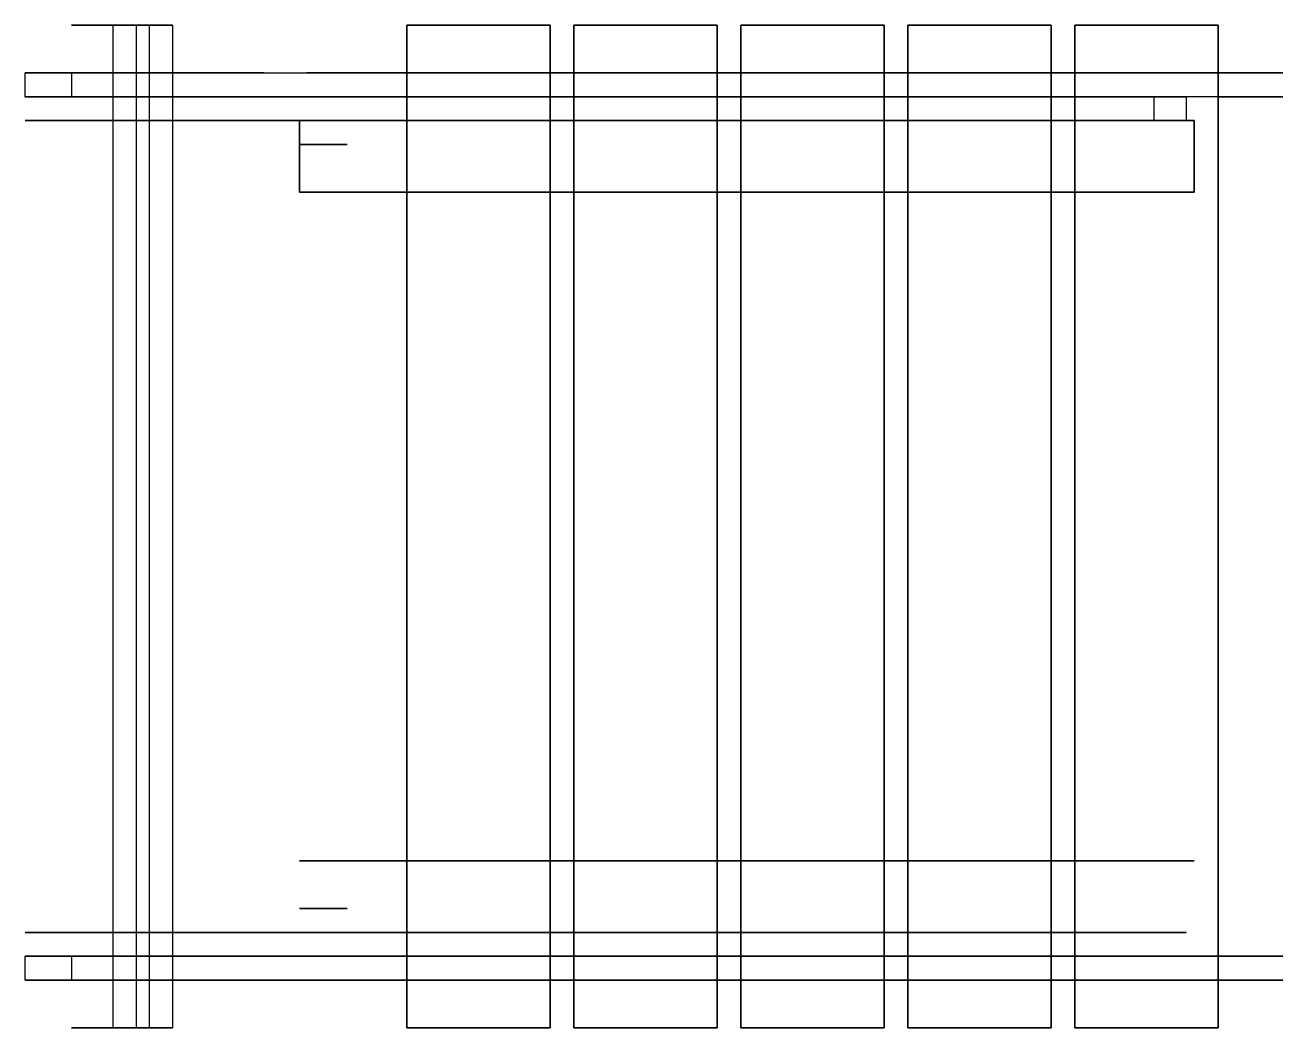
# Model space of a CAD drawing. Extents: x 0 to 52.7, y -3 to 39.
import ezdxf

# ---------------------------------------------------------------- set-up
doc = ezdxf.new("R2010")
doc.units = 0
doc.header["$LTSCALE"] = 50
doc.header["$MEASUREMENT"] = 0
doc.layers.get('0').update_dxf_attribs({"linetype": 'CONTINUOUS'})

msp = doc.modelspace()

# ---------------------------------------------------------------- linework, layer by layer
at = {"extrusion": (0, -1, 0)}
for p, q in [((3.696, 39, 75.728), (5.204, 39, 69.92)), ((4.663, 39, 75.979), (6.172, 39, 70.172)), ((11.5, 4, 44), (11.5, 4, 43.5)), ((11.5, 4, 43.5), (49, 4, 43.5)), ((49, 4, 44), (11.5, 4, 44)), ((11.5, 2, 42), (11.5, 2, 43.5)), ((13.5, 2, 43.5), (13.5, 2, 42)), ((0, 1), (47.33, 1, 42.742)), ((2.984, 1), (48.67, 1, 41.258)), ((50, 0), (52.717, 0)), ((0, -1, 82), (10, -1, 43.5)), ((1.936, -1, 82.503), (11.81, -1, 44.486)), ((10, -1, 43.5), (50, -1)), ((11.81, -1, 44.486), (52.717, -1)), ((1.936, -3, 82.503), (2.904, -3, 82.754)), ((1.936, -3, 82.503), (3.444, -3, 76.695)), ((2.904, -3, 82.754), (4.412, -3, 76.947)), ((3.444, -3, 76.695), (4.412, -3, 76.947)), ((3.696, -3, 75.728), (4.663, -3, 75.979)), ((5.204, -3, 69.92), (6.172, -3, 70.172))]:
    msp.add_line(p, q, dxfattribs=at)
at = {"extrusion": (3.76594e-15, 1, -4.75705e-32)}
for p, q in [((0, 37, 82), (10, 37, 43.5)), ((1.936, 37, 82.503), (11.81, 37, 44.486)), ((10, 37, 43.5), (50, 37)), ((11.81, 37, 44.486), (52.717, 37)), ((50, 36), (52.717, 36)), ((0, 35), (47.33, 35, 42.742)), ((2.984, 35), (48.67, 35, 41.258)), ((11.5, 34, 43.5), (11.5, 34, 42)), ((13.5, 34, 43.5), (13.5, 34, 42)), ((49, 32, 44), (11.5, 32, 44)), ((11.5, 32, 43.5), (49, 32, 43.5))]:
    msp.add_line(p, q, dxfattribs=at)
at = {"extrusion": (-9.7959e-16, -1, -1.62332e-14)}
msp.add_line((4.663, -3, 75.979), (6.172, -3, 70.172), dxfattribs=at)
msp.add_circle((28.735, 24.603, -1), 0.5, dxfattribs=at)
for points in [[(4.412, 39, 76.947), (2.904, 39, 82.754), (1.936, 39, 82.503), (3.444, 39, 76.695)], [(3.696, 39, 75.728), (5.204, 39, 69.92), (5.204, -3, 69.92), (3.696, -3, 75.728)], [(4.663, 39, 75.979), (3.696, 39, 75.728), (5.204, 39, 69.92), (6.172, 39, 70.172)], [(4.663, -3, 75.979), (4.663, 39, 75.979), (6.172, 39, 70.172), (6.172, -3, 70.172)], [(1.936, 36, 82.503), (0, 36, 82), (0, 37, 82), (1.936, 37, 82.503)], [(48.67, 36, 41.258), (47.33, 36, 42.742), (0, 36), (2.984, 36)], [(47.33, 35, 42.742), (47.33, 36, 42.742), (48.67, 36, 41.258), (48.67, 35, 41.258)], [(0, 35), (2.984, 35), (48.67, 35, 41.258), (47.33, 35, 42.742)], [(13.5, 35, 42), (11.5, 35, 42), (11.5, 35, 43.5), (13.5, 35, 43.5)], [(11.5, 35, 44), (11.5, 32, 44), (11.5, 32, 43.5), (11.5, 35, 43.5)], [(49, 35, 43.5), (49, 35, 44), (11.5, 35, 44), (11.5, 35, 43.5)], [(49, 32, 44), (49, 35, 44), (49, 35, 43.5), (49, 32, 43.5)], [(11.5, 34, 43.5), (13.5, 34, 43.5), (13.5, 34, 42), (11.5, 34, 42)], [(11.5, 32, 43.5), (11.5, 32, 44), (49, 32, 44), (49, 32, 43.5)], [(13.5, 2, 43.5), (11.5, 2, 43.5), (11.5, 2, 42), (13.5, 2, 42)], [(47.33, 1, 42.742), (48.67, 1, 41.258), (2.984, 1), (0, 1)], [(2.984, 0), (0, 0), (47.33, 0, 42.742), (48.67, 0, 41.258)], [(1.936, 0, 82.503), (1.936, -1, 82.503), (0, -1, 82), (0, 0, 82)], [(10, -1, 43.5), (11.81, -1, 44.486), (52.717, -1), (50, -1)], [(1.936, -3, 82.503), (2.904, -3, 82.754), (4.412, -3, 76.947), (3.444, -3, 76.695)], [(3.696, -3, 75.728), (4.663, -3, 75.979), (6.172, -3, 70.172), (5.204, -3, 69.92)]]:
    msp.add_3dface(points)
for points, invisible_edges in [([(11.81, 37, 44.486), (10, 37, 43.5), (0, 37, 82), (1.936, 37, 82.503)], 1), ([(50, 37), (52.717, 37), (11.81, 37, 44.486), (10, 37, 43.5)], 4), ([(0, 36, 82), (1.936, 36, 82.503), (11.81, 36, 44.486), (10, 36, 43.5)], 4), ([(10, 36, 43.5), (11.81, 36, 44.486), (52.717, 36), (50, 36)], 3), ([(13.5, 1, 42), (11.5, 1, 42), (11.5, 1, 44), (13.5, 1, 43.5)], 4), ([(10, 0, 43.5), (11.81, 0, 44.486), (1.936, 0, 82.503), (0, 0, 82)], 1), ([(52.717, 0), (50, 0), (10, 0, 43.5), (11.81, 0, 44.486)], 4), ([(10, -1, 43.5), (11.81, -1, 44.486), (1.936, -1, 82.503), (0, -1, 82)], 1)]:
    msp.add_3dface(points, dxfattribs=dict(invisible_edges=invisible_edges))

# ---------------------------------------------------------------- meshes
mesh = msp.add_polymesh((6, 3))
for k, corner in enumerate([(22, -3, 44), (22, 39, 44), (22, 39, 44), (16, -3, 44), (16, 39, 44), (16, 39, 44), (16, -3, 45), (16, 39, 45), (16, 39, 44), (22, -3, 45), (22, 39, 45), (22, 39, 44), (22, -3, 45), (22, -3, 45), (22, -3, 44), (16, -3, 45), (16, -3, 45), (16, -3, 44)]):
    mesh.set_mesh_vertex(divmod(k, 3), corner)
mesh = msp.add_polymesh((6, 3))
for k, corner in enumerate([(29, -3, 44), (29, 39, 44), (29, 39, 44), (23, -3, 44), (23, 39, 44), (23, 39, 44), (23, -3, 45), (23, 39, 45), (23, 39, 44), (29, -3, 45), (29, 39, 45), (29, 39, 44), (29, -3, 45), (29, -3, 45), (29, -3, 44), (23, -3, 45), (23, -3, 45), (23, -3, 44)]):
    mesh.set_mesh_vertex(divmod(k, 3), corner)
mesh = msp.add_polymesh((6, 3))
for k, corner in enumerate([(36, -3, 44), (36, 39, 44), (36, 39, 44), (30, -3, 44), (30, 39, 44), (30, 39, 44), (30, -3, 45), (30, 39, 45), (30, 39, 44), (36, -3, 45), (36, 39, 45), (36, 39, 44), (36, -3, 45), (36, -3, 45), (36, -3, 44), (30, -3, 45), (30, -3, 45), (30, -3, 44)]):
    mesh.set_mesh_vertex(divmod(k, 3), corner)
mesh = msp.add_polymesh((6, 3))
for k, corner in enumerate([(43, -3, 44), (43, 39, 44), (43, 39, 44), (37, -3, 44), (37, 39, 44), (37, 39, 44), (37, -3, 45), (37, 39, 45), (37, 39, 44), (43, -3, 45), (43, 39, 45), (43, 39, 44), (43, -3, 45), (43, -3, 45), (43, -3, 44), (37, -3, 45), (37, -3, 45), (37, -3, 44)]):
    mesh.set_mesh_vertex(divmod(k, 3), corner)
mesh = msp.add_polymesh((6, 3))
for k, corner in enumerate([(50, -3, 44), (50, 39, 44), (50, 39, 44), (44, -3, 44), (44, 39, 44), (44, 39, 44), (44, -3, 45), (44, 39, 45), (44, 39, 44), (50, -3, 45), (50, 39, 45), (50, 39, 44), (50, -3, 45), (50, -3, 45), (50, -3, 44), (44, -3, 45), (44, -3, 45), (44, -3, 44)]):
    mesh.set_mesh_vertex(divmod(k, 3), corner)

doc.saveas('drawing.dxf')
